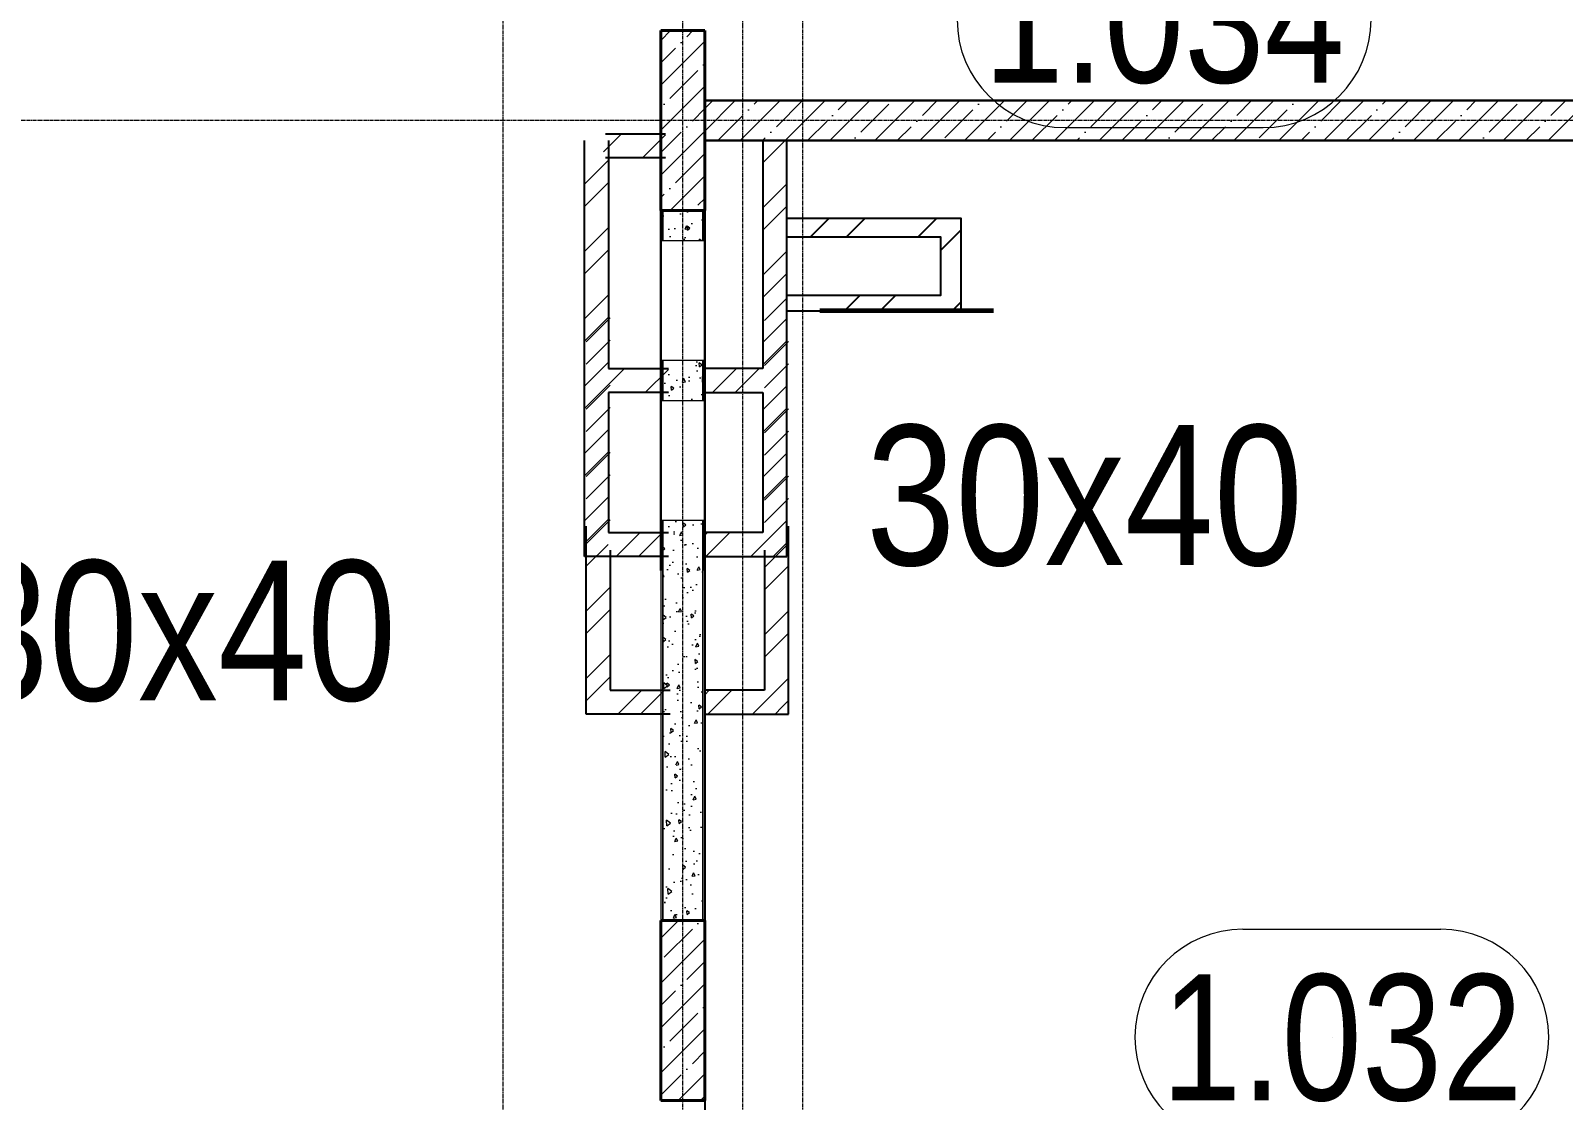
# Model space of a CAD drawing. Header units: millimetres. Extents: x -231292 to 573618, y -153144 to 564035.
# Drawn here: x 17922 to 25587, y -115045 to -109695 of the extents above; entities that cross this region are included whole.
import ezdxf
from ezdxf.enums import TextEntityAlignment as Align

# ---------------------------------------------------------------- set-up
doc = ezdxf.new("R2010")
doc.units = ezdxf.units.MM
doc.linetypes.add('CENTER2', pattern=[28.575, 19.05, -3.175, 3.175, -3.175])
doc.linetypes.add('HIDDEN2', pattern=[4.7625, 3.175, -1.5875])
doc.layers.get('0').update_dxf_attribs({"color": 250})
doc.layers.get('Defpoints').update_dxf_attribs({"color": 250})
for name, color, linetype, lineweight in [('11.10.2) люки', 30, 'Continuous', 60), ('АР_Area', 250, 'Continuous', 5), ('АР_Колонны', 250, 'Continuous', 35), ('АР_Стены ЖБ', 250, 'Continuous', 35), ('АР_Стены кирпич', 250, 'Continuous', 20), ('АР_Стены ПЕНОблок', 250, 'Continuous', 20), ('АР_Тонкая', 250, 'Continuous', 5), ('АР_Штриховка', 250, 'Continuous', 0), ('РД_Оси_100', 250, 'Continuous', 0)]:
    doc.layers.add(name, color=color, linetype=linetype, lineweight=lineweight)
doc.layers.add('РД_Проем', color=250, linetype='Continuous', lineweight=0, plot=False)
doc.layers.add('РД_проем_инж перемыч_подсчет', color=250, linetype='Continuous', lineweight=30, plot=False)
doc.styles.add('style1', font='ARIALN.TTF')
pattern_1 = [(45, (8883.46, -162345.28), (-112.2532, 112.2532), []), (45, (8995.71, -162345.28), (-112.2532, 112.2532), [198.4375, -39.6875, 0, -39.6875])]
pattern_2 = [(45, (8883.46, -162345.28), (-168.3798, 168.3798), []), (45, (8995.7, -162345.28), (-168.3798, 168.3798), [])]
pattern_3 = [(45, (8883.46, -162345.28), (-168.3798, 168.3798), []), (45, (8995.7, -162345.28), (-168.3798, 168.3798), [])]
pattern_4 = [(45, (8883.46, -162345.28), (-168.3798, 168.3798), []), (45, (8995.7, -162345.28), (-168.3798, 168.3798), [])]
pattern_5 = [(45, (8892.97, -163133.6), (-168.3798, 168.3798), []), (45, (9005.23, -163133.6), (-168.3798, 168.3798), [])]
pattern_6 = [(45, (8892.97, -163133.6), (-168.3798, 168.3798), []), (45, (9005.23, -163133.6), (-168.3798, 168.3798), [])]

# ---------------------------------------------------------------- blocks, each defined once
blk = doc.blocks.new('MOK-МаркаПом_овал_ареал')
for p, q in [((-2.75, 3), (2.75, 3)), ((-2.75, -3), (2.75, -3))]:
    blk.add_line(p, q)
for centre, radius, start, end in [((-2.75, 0), 3, 90, 270), ((2.75, 0), 3, 270, 90), ((-3.75, 0), 3.5, 0, 0.001)]:
    blk.add_arc(centre, radius, start, end)
at = {"color": 0, "style": 'style1'}
blk.add_attdef('АР-ПОМЕЩЕНИЕ:НОМЕР', text='', height=3.5, dxfattribs=at).set_placement((0, 0), align=Align.MIDDLE)
at = {"layer": 'Defpoints', "color": 2, "style": 'style1'}
blk.add_attdef('АР-ПОМЕЩЕНИЕ:НАИМЕНОВАНИЕ', text='', height=1, dxfattribs=at).set_placement((-0.094, -4.814), align=Align.MIDDLE)
blk = doc.blocks.new('оси_рен')
at = {"layer": 'РД_Оси_100', "color": 251, "linetype": 'CENTER2', "true_color": 0x636466}
blk.add_line((1225207.916, 174613.25), (1189697.958, 174613.25), dxfattribs=at)
for points in [[(1207052.916, 223268.25), (1207052.916, 135558.25)], [(1207952.916, 135558.25), (1207952.916, 223268.25)], [(1208252.916, 135558.25), (1208252.916, 223268.25)], [(1208552.916, 135558.25), (1208552.916, 223268.25)]]:
    blk.add_lwpolyline(points, dxfattribs=at)

msp = doc.modelspace()

# ---------------------------------------------------------------- hatches: boundary and pattern name
h = msp.add_hatch()
h.set_pattern_fill('ANSI32', color=256, scale=40)
h.paths.add_polyline_path([(21702.729, -111017.555), (22473.539, -111017.555), (22473.539, -110728.175), (21702.729, -110728.175)], flags=17)
h.paths.add_polyline_path([(21702.729, -111095.768), (22575.276, -111095.768), (22575.276, -110634.317), (21702.729, -110634.317)])
at = {"layer": 'АР_Штриховка', "linetype": 'Continuous', "lineweight": 5, "true_color": 0x000000}
h = msp.add_hatch(dxfattribs=at)
h.set_pattern_fill('ANSI35', color=18, scale=25, style=0)
h.set_pattern_definition(pattern_1)
h.paths.add_polyline_path([(21073.458, -110595.283), (21293.458, -110595.283), (21293.458, -109695.283), (21073.458, -109695.283)], flags=0)
h = msp.add_hatch(dxfattribs=at)
h.set_pattern_fill('ANSI35', color=18, scale=25, angle=-360, style=0)
h.set_pattern_definition([(45, (8883.46, -162345.28), (-112.2532, 112.2532), []), (45, (8995.71, -162345.28), (-112.2532, 112.2532), [198.4375, -39.6875, 0, -39.6875])])
h.paths.add_polyline_path([(28863.458, -110245.283), (28863.458, -110045.283), (21293.458, -110045.283), (21293.458, -110245.283)], flags=0)
at = {"layer": 'АР_Штриховка', "linetype": 'Continuous', "lineweight": 0, "true_color": 0x000000}
h = msp.add_hatch(dxfattribs=at)
h.set_pattern_fill('ANSI32', color=18, scale=25, angle=360, style=0)
h.set_pattern_definition([(45, (8869.37, -161171.01), (-168.3798, 168.3798), []), (45, (8981.62, -161171.01), (-168.3798, 168.3798), [])])
h.paths.add_polyline_path([(20797.31, -110331.012), (20767.31, -110251.012), (20797.31, -110211.012), (21097.31, -110211.012), (21097.31, -110331.012)], flags=0)
h = msp.add_hatch(dxfattribs=at)
h.set_pattern_fill('ANSI32', color=18, scale=25, angle=-360, style=0)
h.set_pattern_definition(pattern_4)
h.paths.add_polyline_path([(20691.4, -110245.283), (20811.4, -110245.283), (20811.4, -111385.283), (20781.4, -111425.283), (20691.4, -111385.283)], flags=0)
h.paths.add_polyline_path([(20691.4, -111385.283), (20781.4, -111425.283), (20811.4, -111505.283), (20811.4, -112205.283), (20691.4, -112325.283)], flags=0)
h = msp.add_hatch(dxfattribs=at)
h.set_pattern_fill('ANSI32', color=18, scale=25, angle=-360, style=0)
h.set_pattern_definition(pattern_4)
h.paths.add_polyline_path([(21703.458, -110245.283), (21583.458, -110245.283), (21583.458, -111385.283), (21613.458, -111425.283), (21703.458, -111385.283)], flags=0)
h.paths.add_polyline_path([(21703.458, -111385.283), (21613.458, -111425.283), (21583.458, -111505.283), (21583.458, -112205.283), (21703.458, -112325.283)], flags=0)
h = msp.add_hatch(dxfattribs=at)
h.set_pattern_fill('AR-CONC', color=18, angle=-315, style=0)
h.set_pattern_definition([(95, (8883.46, -162345.28), (140.09465, 117.5534), [19.05, -209.55]), (40, (8883.46, -162345.28), (-160.01845, 110.1767), [15.24, -167.6406]), (145.45144, (8895.13, -162335.49), (-19.9238, 227.7301), [16.19, -178.09024]), (91.1842, (8847.54, -162309.36), (221.4102, 161.9534), [28.575, -314.325]), (141.63556, (8866, -162295.87), (-7.0866, 342.8268), [24.285, -267.1356]), (36.18415, (8847.54, -162309.36), (-7.0866, 342.8268), [22.86, -251.4597]), (66, (8874.48, -162300.38), (179.52, 34.89515), [19.05, -209.55]), (11, (8874.48, -162300.38), (-86.5399, 173.9412), [15.24, -167.64]), (116.45145, (8889.44, -162297.47), (92.98005, 208.83634), [16.19, -178.08994]), (82.5, (8883.46, -162345.28), (-57.60547, 61.97341), [0, -165.608, 0, -170.18, 0, -168.275]), (52.5, (8883.46, -162345.28), (-23.58973, 118.087), [0, -97.028, 0, -161.798, 0, -64.135]), (12.5, (8843.406, -162385.335), (99.92786, 91.826196), [0, -63.5, 0, -198.12, 0, -262.89]), (2.5, (8825.45, -162403.3), (86.7639, 122.7224), [0, -82.55, 0, -131.572, 0, -186.69])])
h.paths.add_polyline_path([(21283.458, -110595.283), (21083.458, -110595.283), (21083.458, -110745.283), (21283.458, -110745.283)], flags=0)
h.paths.add_polyline_path([(21283.458, -111345.283), (21083.458, -111345.283), (21083.458, -111545.283), (21283.458, -111545.283)], flags=0)
h.paths.add_polyline_path([(21283.458, -112145.283), (21083.458, -112145.283), (21083.458, -114145.283), (21283.458, -114145.283)], flags=0)
h = msp.add_hatch(dxfattribs=at)
h.set_pattern_fill('ANSI32', color=18, scale=25, angle=-360, style=0)
h.set_pattern_definition(pattern_6)
h.paths.add_polyline_path([(20700.914, -111033.607), (20820.914, -111033.607), (20820.914, -112173.608), (20790.914, -112213.608), (20700.914, -112173.608)], flags=0)
h.paths.add_polyline_path([(20700.914, -112173.608), (20790.914, -112213.608), (20820.914, -112293.608), (20820.914, -112993.608), (20700.914, -113113.608)], flags=0)
h = msp.add_hatch(dxfattribs=at)
h.set_pattern_fill('ANSI32', color=18, scale=25, angle=-360, style=0)
h.set_pattern_definition(pattern_6)
h.paths.add_polyline_path([(21712.972, -111033.607), (21592.972, -111033.607), (21592.972, -112173.608), (21622.972, -112213.608), (21712.972, -112173.608)], flags=0)
h.paths.add_polyline_path([(21712.972, -112173.608), (21622.972, -112213.608), (21592.972, -112293.608), (21592.972, -112993.608), (21712.972, -113113.608)], flags=0)
h = msp.add_hatch(dxfattribs=at)
h.set_pattern_fill('ANSI32', color=18, scale=25, angle=360, style=0)
h.set_pattern_definition(pattern_3)
h.paths.add_polyline_path([(20811.4, -111505.283), (20781.4, -111425.283), (20811.4, -111385.283), (21111.4, -111385.283), (21111.4, -111505.283)], flags=0)
h = msp.add_hatch(dxfattribs=at)
h.set_pattern_fill('ANSI32', color=18, scale=25, angle=360, style=0)
h.set_pattern_definition(pattern_3)
h.paths.add_polyline_path([(21583.458, -111505.283), (21613.458, -111425.283), (21583.458, -111385.283), (21283.458, -111385.283), (21283.458, -111505.283)], flags=0)
h = msp.add_hatch(dxfattribs=at)
h.set_pattern_fill('ANSI32', color=18, scale=25, angle=-360, style=0)
h.set_pattern_definition(pattern_2)
h.paths.add_polyline_path([(20691.4, -112325.283), (20811.4, -112205.283), (21111.4, -112205.283), (21111.4, -112325.283)], flags=0)
h = msp.add_hatch(dxfattribs=at)
h.set_pattern_fill('ANSI32', color=18, scale=25, angle=-360, style=0)
h.set_pattern_definition(pattern_2)
h.paths.add_polyline_path([(21703.458, -112325.283), (21583.458, -112205.283), (21283.458, -112205.283), (21283.458, -112325.283)], flags=0)
h = msp.add_hatch(dxfattribs=at)
h.set_pattern_fill('ANSI32', color=18, scale=25, angle=-360, style=0)
h.set_pattern_definition(pattern_5)
h.paths.add_polyline_path([(20700.914, -113113.608), (20820.914, -112993.608), (21120.914, -112993.608), (21120.914, -113113.608)], flags=0)
h = msp.add_hatch(dxfattribs=at)
h.set_pattern_fill('ANSI32', color=18, scale=25, angle=-360, style=0)
h.set_pattern_definition(pattern_5)
h.paths.add_polyline_path([(21712.972, -113113.608), (21592.972, -112993.608), (21292.972, -112993.608), (21292.972, -113113.608)], flags=0)
at = {"layer": 'АР_Штриховка', "linetype": 'Continuous', "lineweight": 5, "true_color": 0x000000}
h = msp.add_hatch(dxfattribs=at)
h.set_pattern_fill('ANSI35', color=18, scale=25, style=0)
h.set_pattern_definition(pattern_1)
h.paths.add_polyline_path([(21073.458, -115045.283), (21293.458, -115045.283), (21293.458, -114145.283), (21073.458, -114145.283)], flags=0)

# ---------------------------------------------------------------- linework, layer by layer
for points in [[(21293.458, -128645.283), (28863.458, -128645.283), (28863.458, -110245.283), (21293.458, -110245.283)], [(21702.729, -111095.768), (22575.276, -111095.768), (22575.276, -110634.317), (21702.729, -110634.317)], [(21702.729, -111017.555), (22473.539, -111017.555), (22473.539, -110728.175), (21702.729, -110728.175)]]:
    msp.add_lwpolyline(points, close=True)
at = {"layer": '11.10.2) люки'}
msp.add_lwpolyline([(22738.086, -111095.768), (21869.053, -111095.768)], dxfattribs=at)
at = {"layer": 'АР_Колонны', "color": 18, "linetype": 'HIDDEN2', "lineweight": 25, "true_color": 0x000000}
for p, q in [((21073.458, -109695.283), (21293.458, -109695.283)), ((21073.458, -110595.283), (21073.458, -109695.283)), ((21293.458, -109695.283), (21293.458, -110595.283)), ((21293.458, -110595.283), (21073.458, -110595.283)), ((21073.458, -114145.283), (21293.458, -114145.283)), ((21073.458, -115045.283), (21073.458, -114145.283)), ((21293.458, -114145.283), (21293.458, -115045.283)), ((21293.458, -115045.283), (21073.458, -115045.283))]:
    msp.add_line(p, q, dxfattribs=at)
at = {"layer": 'АР_Колонны', "color": 18, "linetype": 'Continuous', "lineweight": 30, "true_color": 0x000000}
for p, q in [((21293.458, -109695.283), (21073.458, -109695.283)), ((21073.458, -109695.283), (21073.458, -110595.283)), ((21293.458, -110595.283), (21293.458, -109695.283)), ((21073.458, -110595.283), (21293.458, -110595.283)), ((21293.458, -114145.283), (21073.458, -114145.283)), ((21073.458, -114145.283), (21073.458, -115045.283)), ((21293.458, -115045.283), (21293.458, -114145.283)), ((21073.458, -115045.283), (21293.458, -115045.283))]:
    msp.add_line(p, q, dxfattribs=at)
at = {"layer": 'АР_Стены ЖБ', "color": 18, "linetype": 'Continuous', "lineweight": 40, "true_color": 0x000000}
for p, q in [((21293.458, -109695.283), (21073.458, -109695.283)), ((21073.458, -109695.283), (21073.458, -110595.283)), ((21293.458, -110595.283), (21293.458, -109695.283)), ((21073.458, -110595.283), (21293.458, -110595.283)), ((21293.458, -114145.283), (21073.458, -114145.283)), ((21073.458, -114145.283), (21073.458, -115045.283)), ((21293.458, -115045.283), (21293.458, -114145.283)), ((21073.458, -115045.283), (21293.458, -115045.283))]:
    msp.add_line(p, q, dxfattribs=at)
at = {"layer": 'АР_Стены ЖБ', "color": 18, "linetype": 'Continuous', "lineweight": 30, "true_color": 0x000000}
for p, q in [((28863.458, -110045.283), (21293.458, -110045.283)), ((21293.458, -110045.283), (21293.458, -110245.283)), ((21293.458, -110245.283), (28863.458, -110245.283))]:
    msp.add_line(p, q, dxfattribs=at)
at = {"layer": 'АР_Стены кирпич', "color": 18, "linetype": 'Continuous', "lineweight": 25, "true_color": 0x000000}
for p, q in [((20797.31, -110211.012), (21097.31, -110211.012)), ((20691.4, -111385.283), (20691.4, -110245.283)), ((20811.4, -110245.283), (20811.4, -111385.283)), ((21703.458, -110245.283), (21583.458, -110245.283)), ((21583.458, -110245.283), (21583.458, -111385.283)), ((21703.458, -111385.283), (21703.458, -110245.283)), ((21097.31, -110331.012), (20797.31, -110331.012)), ((20691.4, -112325.283), (20691.4, -111385.283)), ((20811.4, -111385.283), (21111.4, -111385.283)), ((21583.458, -111385.283), (21283.458, -111385.283)), ((21283.458, -111385.283), (21283.458, -111505.283)), ((21703.458, -112325.283), (21703.458, -111385.283)), ((21111.4, -111505.283), (20811.4, -111505.283)), ((20811.4, -111505.283), (20811.4, -112205.283)), ((21283.458, -111505.283), (21583.458, -111505.283)), ((21583.458, -111505.283), (21583.458, -112205.283)), ((20700.914, -113113.608), (20700.914, -112173.608)), ((20811.4, -112205.283), (21111.4, -112205.283)), ((21583.458, -112205.283), (21283.458, -112205.283)), ((21283.458, -112205.283), (21283.458, -112325.283)), ((21712.972, -113113.608), (21712.972, -112173.608)), ((20820.914, -112293.608), (20820.914, -112993.608)), ((21592.972, -112293.608), (21592.972, -112993.608)), ((21111.4, -112325.283), (20691.4, -112325.283)), ((21283.458, -112325.283), (21703.458, -112325.283)), ((20820.914, -112993.608), (21120.914, -112993.608)), ((21592.972, -112993.608), (21292.972, -112993.608)), ((21120.914, -113113.608), (20700.914, -113113.608)), ((21292.972, -113113.608), (21712.972, -113113.608))]:
    msp.add_line(p, q, dxfattribs=at)
at = {"layer": 'АР_Стены ПЕНОблок', "color": 18, "linetype": 'Continuous', "lineweight": 20, "true_color": 0x000000}
for p, q in [((21283.458, -110595.283), (21083.458, -110595.283)), ((21083.458, -110595.283), (21083.458, -110745.283)), ((21283.458, -110745.283), (21283.458, -110595.283)), ((21083.458, -110745.283), (21283.458, -110745.283)), ((21283.458, -111345.283), (21083.458, -111345.283)), ((21083.458, -111345.283), (21083.458, -111545.283)), ((21283.458, -111545.283), (21283.458, -111345.283)), ((21083.458, -111545.283), (21283.458, -111545.283)), ((21283.458, -112145.283), (21083.458, -112145.283)), ((21083.458, -112145.283), (21083.458, -114145.283)), ((21283.458, -114145.283), (21283.458, -112145.283)), ((21083.458, -114145.283), (21283.458, -114145.283))]:
    msp.add_line(p, q, dxfattribs=at)
at = {"layer": 'АР_Тонкая', "color": 18, "linetype": 'Continuous', "lineweight": 0, "true_color": 0x000000}
for p, q in [((21083.458, -110595.283), (21073.458, -110595.283)), ((21073.458, -110595.283), (21073.458, -110745.283)), ((21083.458, -110745.283), (21083.458, -110595.283)), ((21293.458, -110595.283), (21283.458, -110595.283)), ((21283.458, -110595.283), (21283.458, -110745.283)), ((21293.458, -110745.283), (21293.458, -110595.283)), ((21073.458, -110745.283), (21083.458, -110745.283)), ((21283.458, -110745.283), (21293.458, -110745.283)), ((21083.458, -111345.283), (21073.458, -111345.283)), ((21073.458, -111345.283), (21073.458, -111545.283)), ((21083.458, -111545.283), (21083.458, -111345.283)), ((21293.458, -111345.283), (21283.458, -111345.283)), ((21283.458, -111345.283), (21283.458, -111545.283)), ((21293.458, -111545.283), (21293.458, -111345.283)), ((21073.458, -111545.283), (21083.458, -111545.283)), ((21283.458, -111545.283), (21293.458, -111545.283)), ((21083.458, -112145.283), (21073.458, -112145.283)), ((21073.458, -112145.283), (21073.458, -114145.283)), ((21083.458, -114145.283), (21083.458, -112145.283)), ((21293.458, -112145.283), (21283.458, -112145.283)), ((21283.458, -112145.283), (21283.458, -114145.283)), ((21293.458, -114145.283), (21293.458, -112145.283)), ((21073.458, -114145.283), (21083.458, -114145.283)), ((21283.458, -114145.283), (21293.458, -114145.283))]:
    msp.add_line(p, q, dxfattribs=at)
at = {"layer": 'РД_Проем', "color": 18, "linetype": 'Continuous', "lineweight": 0, "true_color": 0x000000}
for p, q in [((21073.458, -110745.283), (21073.458, -111345.283)), ((21293.458, -110745.283), (21293.458, -111345.283)), ((21073.458, -111545.283), (21073.458, -112145.283)), ((21293.458, -111545.283), (21293.458, -112145.283))]:
    msp.add_line(p, q, dxfattribs=at)
at = {"layer": 'РД_проем_инж перемыч_подсчет', "color": 18, "linetype": 'Continuous', "lineweight": 30, "true_color": 0x000000}
for p, q in [((21073.458, -110595.283), (21073.458, -112395.283)), ((21293.458, -110595.283), (21293.458, -112395.283))]:
    msp.add_line(p, q, dxfattribs=at)

# ---------------------------------------------------------------- block references
at = {"rotation": 359.999868838025}
msp.add_blockref('оси_рен', (-1186769.82, -284755.728), dxfattribs=at)
at = {"layer": 'АР_Area', "color": 18, "linetype": 'Continuous', "lineweight": 5, "true_color": 0x000000}
ref = msp.add_blockref('MOK-МаркаПом_овал_ареал', (23590.553, -109640.063), dxfattribs=dict(at, xscale=180, yscale=180, zscale=80))
ref.add_attrib('АР-ПОМЕЩЕНИЕ:НОМЕР', '1.034', dxfattribs={"layer": '0', "color": 0, "height": 630, "style": 'style1'}).set_placement((23590.553, -109640.063), align=Align.MIDDLE)
ref = msp.add_blockref('MOK-МаркаПом_овал_ареал', (24479.497, -114729.741), dxfattribs=dict(at, xscale=180, yscale=180, zscale=100))
ref.add_attrib('АР-ПОМЕЩЕНИЕ:НОМЕР', '1.032', dxfattribs={"layer": '0', "color": 0, "height": 630, "style": 'style1'}).set_placement((24479.497, -114729.741), align=Align.MIDDLE)

# ---------------------------------------------------------------- next in the draw order: texts
at = {"layer": '11.10.2) люки', "color": 176, "true_color": 0x00008a, "char_height": 700, "width": 1668.44707, "attachment_point": 1, "line_spacing_factor": 0.3, "style": 'style1', "bg_fill": 3, "box_fill_scale": 1, "bg_fill_color": 256, "bg_fill_transparency": 0}
for insert in [(22100.458, -111668.32), (17566.115, -112345.283)]:
    msp.add_mtext('\\pxsm1;30х40', dxfattribs=dict(at, insert=insert))

doc.saveas('drawing.dxf')
